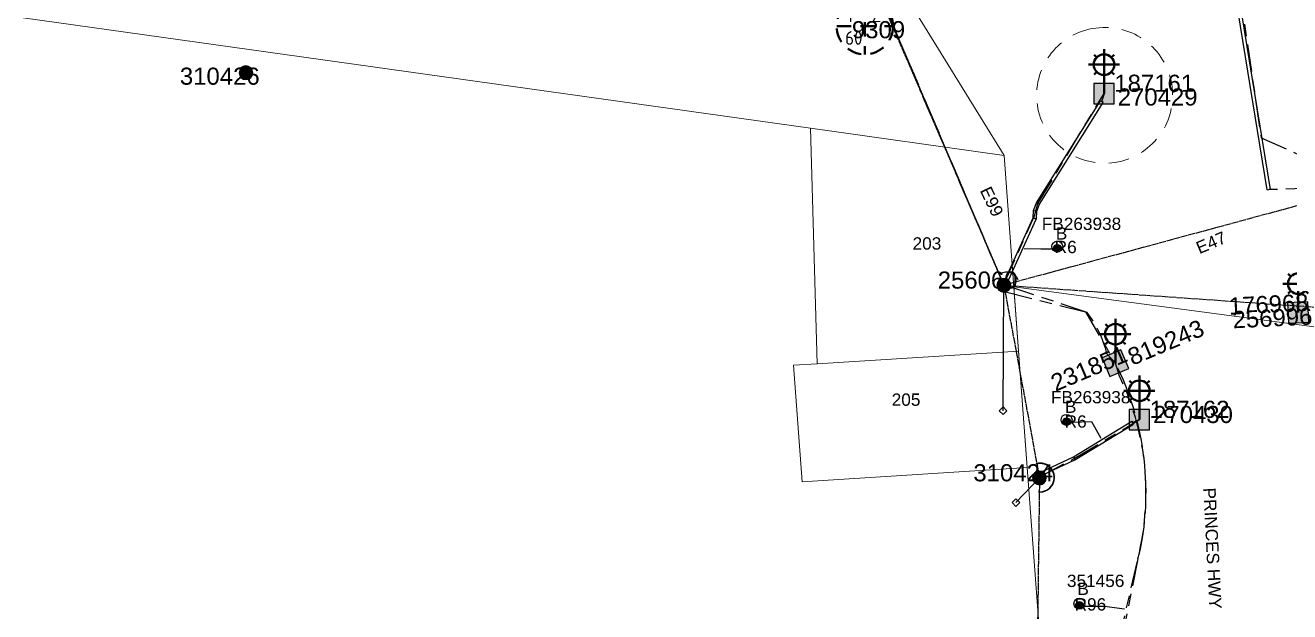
# Model space of a CAD drawing. Header units: metres. Extents: x 277863 to 282129, y 6130772 to 6135401.
# Drawn here: x 280905.7 to 281090.3, y 6133745 to 6133830.7 of the extents above; entities that cross this region are included whole.
import ezdxf
from ezdxf.enums import TextEntityAlignment as Align

# ---------------------------------------------------------------- set-up
doc = ezdxf.new("R2010")
doc.units = ezdxf.units.M
for name, pattern in [('Cable Exist OH', [1, 1, 0]), ('Cable Exist UG', [8.2, 4, -1.2, 1.8, -1.2]), ('Dash', [5, 3, -2])]:
    doc.linetypes.add(name, pattern=pattern)
doc.layers.get('0').update_dxf_attribs({"color": 6})
for name, color, linetype, lineweight in [('Cadastre Buildings_SP_EXT', 9, 'Continuous', 5), ('Cadastre Developer_SP_EXT', 9, 'Continuous', 5), ('Cadastre Land Parcels_SP_EXT', 9, 'Continuous', 5), ('Cadastre Roads_SP_EXT', 9, 'Continuous', 5)]:
    doc.layers.add(name, color=color, linetype=linetype, lineweight=lineweight)
for name, color, linetype in [('Duct_SP_EXT', 7, 'Continuous'), ('Equip_SL_EXT', 7, 'Continuous'), ('Equip_SP_SL_EXT', 7, 'Continuous'), ('Mains_HV_EXT', 7, 'Continuous'), ('Mains_LV_EXT', 7, 'Continuous'), ('Mains_SL_EXT', 7, 'Continuous'), ('Services_SP_EXT', 7, 'Continuous'), ('SupportsOH_SP_TR_HV_LV_SL_EXT', 7, 'Continuous'), ('SupportsUG_SP_LV_SL_EXT', 7, 'Continuous'), ('Trench_SP_EXT', 7, 'Continuous')]:
    doc.layers.add(name, color=color, linetype=linetype)
doc.styles.add('COLUMN_LABEL', font='arial.ttf')
doc.styles.add('iecARIAL', font='arial.ttf', dxfattribs={"height": 2})
doc.styles.add('IESYMBOL1', font='isocp.shx')
doc.styles.add('POLE_LABEL', font='arial.ttf')
doc.styles.add('SLCP_LABEL', font='arial.ttf', dxfattribs={"height": 3.5})
doc.styles.get("Standard").update_dxf_attribs({"font": 'arial.ttf'})

# ---------------------------------------------------------------- blocks, each defined once
blk = doc.blocks.new('COLUMN_EXT')
blk.add_hatch(color=256).paths.add_polyline_path([(-1.48500000000015, 1.484999999999891), (-1.48500000000015, -1.485000000000079), (1.484999999999962, -1.485000000000079), (1.484999999999962, 1.484999999999891)])
blk.add_lwpolyline([(-1.485000000000149, -1.485000000000079), (1.484999999999962, -1.485000000000079), (1.484999999999962, 1.484999999999891), (-1.485000000000149, 1.484999999999891)], close=True)
for tag, height, style, flags, p in [('ASSET_NUM', 2.5, 'COLUMN_LABEL', 8, (2, 2)), ('STRUCTURE_PLANT_NUMBER', 0.2, 'POLE_LABEL', 9, (1.813241310185049, 0.03081449384793444)), ('STREET_CODE', 0.2, 'COLUMN_LABEL', 9, (1.813241310185049, -0.2))]:
    blk.add_attdef(tag, text='', height=height, dxfattribs=dict(style=style, flags=flags)).set_placement(p, align=Align.MIDDLE_LEFT)
at = {"flags": 9}
for tag, p in [('STATE', (1.813241310185049, -0.8)), ('STREETNAME', (1.813241310185049, -1.6)), ('SUBURB', (1.813241310185049, -1.8)), ('OWNED_BY', (1.813241310185049, -0.6000000000000001)), ('COLUMN_TYPE', (1.813241310185049, -0.4)), ('USAGE', (1.813241310185049, -1)), ('LEGEND', (1.813241310185049, -1.2)), ('LOCATION', (1.813241310185049, -1.4)), ('NOTES', (1.813241310185049, -2))]:
    blk.add_attdef(tag, text='', height=0.2, dxfattribs=at).set_placement(p, align=Align.MIDDLE_LEFT)
at = {"flags": 1}
blk.add_attdef('Z', (1.813241310185049, -2.350910900690394), '', height=0.2, dxfattribs=at)
blk = doc.blocks.new('DUCT_EXT')
blk.add_circle((1.4953029113e-06, 0.7999991555654689), 0.8)
at = {"flags": 1}
blk.add_attdef('Z', (0, 0), '', height=0.2, dxfattribs=at)
at = {"flags": 9}
for tag, p in [('DUCT_CODE', (0, 0)), ('XSECT_TYPE', (0, -0.2)), ('STATE', (0, -0.6000000000000001)), ('FB_REFERENCE', (0, -0.4)), ('NOTES', (0, -0.8))]:
    blk.add_attdef(tag, text='', height=0.2, dxfattribs=at).set_placement(p, align=Align.MIDDLE_LEFT)
blk = doc.blocks.new('SL_LANTERN_EXT')
at = {"lineweight": 40}
for p, q in [((-1.458713765147479, 5.676239443807788), (-1.060966200730022, 5.27849187939033)), ((-0.0003060289502343494, 1.9678317076105), (-0.0003060289502343494, 6.4678317076105)), ((1.458101707247053, 5.676239443807788), (1.060354142829596, 5.27849187939033)), ((-2.250306028950234, 4.2178317076105), (2.249693971049766, 4.2178317076105)), ((-1.458713765147479, 2.759423971413256), (-1.060966200730022, 3.157171535830713)), ((0, 0), (4.136637699048151e-10, 2.721158353900137)), ((1.458101707247053, 2.759423971413256), (1.060354142829596, 3.157171535830713))]:
    blk.add_line(p, q, dxfattribs=at)
blk.add_circle((-0.0003060289502343494, 4.2178317076105), 1.5, dxfattribs=at)
at = {"style": 'iecARIAL', "flags": 8}
blk.add_attdef('ASSET_NUM', (1.5, 1.5), '', height=2.5, dxfattribs=at)
for tag, p, height, flags in [('OPERATING_VOLTAGE', (0.9812559736337789, -1.652742460808054), 0.2, 9), ('ORIENTATION', (0.9812559736337789, -1.852742460808054), 0.2, 9), ('CONSTRUCTED_VOLTAGE', (0.9812559736337789, -0.6527424608080536), 0.2, 9), ('CONTROL_TYPE', (0.9812559736337789, -0.8527424608080537), 0.2, 9), ('LANTERN_PURPOSE', (0.9812559736337789, -1.052742460808054), 0.2, 9), ('LANTERN_TYPE', (0.9812559736337789, -1.252742460808054), 0.2, 9), ('NO_PHASES', (0.9812559736337789, -1.452742460808054), 0.2, 9), ('LNUMBER', (2.181255973633779, -3.252742460808054), 2.5, 8), ('STATE', (0.9812559736337789, -2.252742460808054), 0.2, 9), ('OWNED_BY', (0.9812559736337789, -2.052742460808053), 0.2, 9), ('CEXIST', (0.9812559736337789, -2.652742460808053), 0.2, 9), ('CNEW', (0.9812559736337789, -2.852742460808054), 0.2, 9), ('CNUMBER', (0.9812559736337789, -3.052742460808054), 0.2, 9), ('CREMOVE', (0.9812559736337789, -3.252742460808054), 0.2, 9), ('CREPLACE', (0.9812559736337789, -3.452742460808054), 0.2, 9), ('USAGE', (0.9812559736337789, -2.452742460808054), 0.2, 9), ('LKINGHEIGHT', (0.9812559736337789, -3.652742460808054), 0.2, 9), ('LBRACKET', (0.9812559736337789, -3.852742460808054), 0.2, 9), ('LBRACKETVOCAB', (0.9812559736337789, -4.052742460808055), 0.2, 9), ('LCATEGORY', (0.9812559736337789, -4.252742460808054), 0.2, 9), ('LCHARGE1', (0.9812559736337789, -4.452742460808055), 0.2, 9), ('LCHARGE1PERCENT', (0.9812559736337789, -4.652742460808055), 0.2, 9), ('LCHARGE2', (0.9812559736337789, -4.852742460808055), 0.2, 9), ('LCHARGE2PERCENT', (0.9812559736337789, -5.052742460808055), 0.2, 9), ('LCHARGE3', (0.9812559736337789, -5.252742460808055), 0.2, 9), ('LCHARGE3PERCENT', (0.9812559736337789, -5.452742460808055), 0.2, 9), ('LEXIST', (0.9812559736337789, -5.652742460808056), 0.2, 9), ('LLAMP', (0.9812559736337789, -5.852742460808056), 0.2, 9), ('LLAMPVOCAB', (0.9812559736337789, -6.052742460808056), 0.2, 9), ('LMAST', (0.9812559736337789, -6.252742460808056), 0.2, 9), ('LMASTVOCAB', (0.9812559736337789, -6.452742460808056), 0.2, 9), ('LNEW', (0.9812559736337789, -6.652742460808057), 0.2, 9), ('LANTNUMBER', (0.9812559736337789, -6.852742460808057), 0.2, 9), ('LOUTREACH', (0.9812559736337789, -7.252742460808057), 0.2, 9), ('LOUTREACHVOCAB', (0.9812559736337789, -7.452742460808057), 0.2, 9), ('STREETNAME', (0.9812559736337789, -9.252742460808054), 0.2, 9), ('LRATECODE', (0.9812559736337789, -7.652742460808057), 0.2, 9), ('LREMOVE', (0.9812559736337789, -7.852742460808058), 0.2, 9), ('LREPLACE', (0.9812559736337789, -8.052742460808059), 0.2, 9), ('LTYPE', (0.9812559736337789, -8.252742460808058), 0.2, 9), ('LTYPEVOCAB', (0.9812559736337789, -8.452742460808057), 0.2, 9), ('LEGEND', (0.9812559736337789, -8.652742460808057), 0.2, 9), ('LOCATION', (0.9812559736337789, -8.852742460808056), 0.2, 9), ('NOTES', (0.9812559736337789, -9.052742460808055), 0.2, 9), ('SUBURB', (0.9812559736337789, -9.452742460808054), 0.2, 1)]:
    blk.add_attdef(tag, p, '', height=height, dxfattribs=dict(flags=flags))
blk = doc.blocks.new('CCP_EXT')
at = {"flags": 9}
for tag, p in [('STATE', (0, -1.8)), ('LIFE_SUPPORT', (0, -1.6)), ('NOTES', (0, -2))]:
    blk.add_attdef(tag, text='', height=0.2, dxfattribs=at).set_placement(p, align=Align.MIDDLE_LEFT)
blk.add_wipeout([(1.0546347836913324e-13, 0.565685424949226), (0.5656854249493113, 2.020605904817785e-14), (6.509105711582728e-14, -0.565685424949226), (-0.5656854249491408, -1.9984014443252818e-14)])
blk.add_lwpolyline([(-0.5656854249491408, -2.00958019994648e-14), (1.053379049668485e-13, 0.5656854249492258), (0.5656854249493111, 1.998324918950336e-14), (6.503680917295529e-14, -0.565685424949226), (-0.5656854249491408, -2.00958019994648e-14)])
at = {"flags": 1}
blk.add_attdef('Z', (0, 0), '', height=0.2, dxfattribs=at)
at = {"flags": 9}
for tag, p in [('CCP_TYPE', (0, 0)), ('OPERATING_VOLTAGE', (0, -0.6000000000000001)), ('ORIENTATION', (0, -0.8)), ('OWNED_BY', (0, -1)), ('CONSTRUCTED_VOLTAGE', (0, -0.2)), ('USAGE', (0, -1.2)), ('NO_PHASES', (0, -0.4)), ('LEGEND', (0, -1.4))]:
    blk.add_attdef(tag, text='', height=0.2, dxfattribs=at).set_placement(p, align=Align.MIDDLE_LEFT)
blk = doc.blocks.new('POLE_EXT')
blk.add_hatch(color=256).paths.add_polyline_path([(-1, 0, 1), (1, 0, 1)])
blk.add_lwpolyline([(-1, 0, 1), (1, 0, 1)], format="xyb", close=True)
for tag, height, flags, p in [('pNumber', 2.5, 8, (-17.84, 2.0671)), ('cLV', 0.2, 9, (1.35493599185358, -1.4)), ('SPECIAL_USE', 0.2, 9, (1.35493599185358, -0.8)), ('STATE', 0.2, 9, (1.35493599185358, -1)), ('OWNED_BY', 0.2, 9, (1.35493599185358, -0.4)), ('hDepth', 0.2, 9, (1.35493599185358, -1.6)), ('hDia', 0.2, 9, (1.35493599185358, -1.8)), ('USAGE', 0.2, 9, (1.35493599185358, -1.2)), ('PARENT', 0.2, 9, (1.35493599185358, -0.6000000000000001)), ('cHV', 0.2, 9, (1.35493599185358, -2)), ('cLinedev', 0.2, 9, (1.35493599185358, -3.400000000000001)), ('pExisting', 0.2, 9, (1.35493599185358, -3.800000000000001)), ('LBRACKET', 0.2, 9, (1.35493599185358, -2.2)), ('LExisting', 0.2, 9, (1.35493599185358, -2.4)), ('LANTNUMBER', 0.2, 9, (1.35493599185358, -2.6)), ('LOther', 0.2, 9, (1.35493599185358, -2.8)), ('LRemove', 0.2, 9, (1.35493599185358, -3)), ('LEGEND', 0.2, 9, (1.35493599185358, -3.200000000000001)), ('LOCATION', 0.2, 9, (1.35493599185358, -3.600000000000001)), ('pFooting', 0.2, 9, (1.35493599185358, -4.400000000000001)), ('pNew', 0.2, 9, (1.35493599185358, -4.600000000000001)), ('pRelocate', 0.2, 9, (1.35493599185358, -5.000000000000002)), ('pRemove', 0.2, 9, (1.35493599185358, -5.200000000000002)), ('pReplace', 0.2, 9, (1.35493599185358, -5.400000000000002)), ('pStay', 0.2, 9, (1.35493599185358, -5.600000000000002)), ('PFNUMBER', 0.2, 9, (1.35493599185358, -4.000000000000001)), ('NEWPFNUMBER', 0.2, 9, (1.35493599185358, -4.200000000000001)), ('cspan', 0.2, 9, (1.35493599185358, -6.000000000000003)), ('STREETNAME', 0.2, 9, (1.35493599185358, -6.200000000000003)), ('SUBURB', 0.2, 9, (1.35493599185358, -6.400000000000003)), ('OPERATED_BY', 0.2, 9, (1.355339668812803, -7.013893489363087)), ('pType', 0.2, 9, (1.35493599185358, -5.800000000000002)), ('NOTES', 0.2, 9, (1.35493599185358, -6.600000000000003)), ('MAINTAINED_BY', 0.2, 9, (1.355339668812803, -6.814376177081737))]:
    blk.add_attdef(tag, text='', height=height, dxfattribs=dict(flags=flags)).set_placement(p, align=Align.MIDDLE_LEFT)
at = {"style": 'POLE_LABEL'}
for tag, height, flags, p in [('ASSET_NUM', 2.5, 8, (2, 2)), ('STRUCTURE_PLANT_NUMBER', 0.2, 9, (1.35493599185358, 0.02791782849911328)), ('STREET_CODE', 0.2, 9, (1.35493599185358, -0.2))]:
    blk.add_attdef(tag, text='', height=height, dxfattribs=dict(at, flags=flags)).set_placement(p, align=Align.MIDDLE_LEFT)
at = {"flags": 1}
blk.add_attdef('Z', (1.35493599185358, -7.32844111475903), '', height=0.2, dxfattribs=at)
blk = doc.blocks.new('SL_STJ_EXT')
h = blk.add_hatch(color=256)
edge = h.paths.add_edge_path()
edge.add_ellipse((-0.5855886870553735, 0.1305417550335972), major_axis=(0.2262740009079529, 0.2262740009079529), ratio=0.9999999999999998, start_angle=44.99995719572892, end_angle=135)
edge.add_line((-0.905588447986747, 0.1305417550335972), (-0.905588447986747, -0.1305415159696746))
edge.add_ellipse((-0.5855886870554629, -0.1305417550336432), major_axis=(0.2262740009079529, 0.2262740009079529), ratio=1, start_angle=134.9999571957291, end_angle=225)
edge.add_line((-0.5855886870554629, -0.4505415158951676), (0.5855884479915535, -0.4505415158951676))
edge.add_ellipse((0.5855886870555234, -0.1305417550337325), major_axis=(-0.2262740009079529, 0.2262740009079529), ratio=0.9999999999999994, start_angle=134.9999571957289, end_angle=225)
edge.add_line((0.905588447986897, -0.1305417550337325), (0.905588447986897, 0.1305415159695393))
edge.add_ellipse((0.585588687055613, 0.130541755033508), major_axis=(-0.2262740009079529, 0.2262740009079529), ratio=0.9999999999999993, start_angle=224.9999571957291, end_angle=314.9999999999999)
edge.add_line((0.5855886870556127, 0.4505415158950324), (-0.5855884479914034, 0.4505415158950324))
blk.add_lwpolyline([(-0.905588447986747, 0.1305415159695393), (-0.905588447986747, -0.1305415159696745, 0.4142140000000001), (-0.5855884479914035, -0.4505415158951676), (0.5855884479915535, -0.4505415158951676, 0.4142140000000001), (0.905588447986897, -0.1305415159696745), (0.905588447986897, 0.1305415159695393, 0.4142140000000001), (0.5855884479915535, 0.4505415158950324), (-0.5855884479914035, 0.4505415158950324, 0.4142140000000001)], format="xyb", close=True)
at = {"flags": 1}
blk.add_attdef('Z', (0, 0), '', height=0.2, dxfattribs=at)
at = {"flags": 9}
for tag, p in [('ORIENTATION', (0, 0)), ('USAGE', (0, -0.2)), ('LEGEND', (0, -0.4)), ('NOTES', (0, -0.6000000000000001))]:
    blk.add_attdef(tag, text='', height=0.2, dxfattribs=at).set_placement(p, align=Align.MIDDLE_LEFT)
blk = doc.blocks.new('CABLE_LARGE_EXT')
h = blk.add_hatch(color=256)
edge = h.paths.add_edge_path()
edge.add_arc((-6.906983918e-07, 0.5499975299403488), 0.55, 0, 360)
blk.add_circle((-6.906983918e-07, 0.5499975299403488), 0.55)
at = {"flags": 1}
blk.add_attdef('Z', (0, 0), '', height=0.2, dxfattribs=at)
at = {"flags": 9}
for tag, p in [('COND_CODE', (0, 0)), ('XSECT_SIZE', (0, -0.6000000000000001)), ('STATE', (0, -0.4)), ('FB_REFERENCE', (0, -0.2)), ('NOTES', (0, -0.8))]:
    blk.add_attdef(tag, text='', height=0.2, dxfattribs=at).set_placement(p, align=Align.MIDDLE_LEFT)
blk = doc.blocks.new('SLCP_ZELL_EXT')
blk.add_wipeout([(-0.2356969953251352, 7.5), (-0.7061607976145692, 7.47040092642407), (-1.1738377058499996, 7.4113195932930935), (-1.6368820129358754, 7.322989167637232), (-2.093466294536953, 7.205758249292231), (-2.5417886210872673, 7.06008949513507), (-2.980079669182912, 6.886557793188697), (-3.4066097042931864, 6.685847993801591), (-3.8196954072325506, 6.4587522068563565), (-4.217706517452408, 6.206166675673863), (-4.599072266934699, 5.929088239950339), (-4.962287579295657, 5.62861040168649), (-5.305919009634685, 5.305919009634671), (-5.6286104016865, 4.962287579295644), (-5.92908823995035, 4.599072266934687), (-6.206166675673871, 4.217706517452395), (-6.4587522068563645, 3.819695407232537), (-6.685847993801601, 3.4066097042931744), (-6.886557793188703, 2.9800796691828957), (-7.060089495135077, 2.541788621087253), (-7.205758249292234, 2.093466294536938), (-7.32298916763724, 1.6368820129358603), (-7.411319593293096, 1.1738377058499836), (-7.470400926424077, 0.7061607976145527), (-7.500000000000001, 0.23569699532511912), (-7.499999999999999, -0.23569699532514754), (-7.470400926424073, -0.706160797614583), (-7.411319593293093, -1.1738377058500138), (-7.322989167637234, -1.6368820129358888), (-7.205758249292227, -2.093466294536965), (-7.060089495135069, -2.5417886210872798), (-6.8865577931886905, -2.980079669182924), (-6.685847993801588, -3.406609704293201), (-6.458752206856349, -3.8196954072325635), (-6.206166675673856, -4.21770651745242), (-5.929088239950333, -4.59907226693471), (-5.628610401686481, -4.962287579295669), (-5.305919009634664, -5.305919009634694), (-4.962287579295635, -5.628610401686508), (-4.599072266934678, -5.929088239950357), (-4.217706517452389, -6.206166675673876), (-3.819695407232534, -6.458752206856367), (-3.406609704293173, -6.685847993801602), (-2.9800796691829, -6.886557793188702), (-2.541788621087257, -7.060089495135075), (-2.093466294536947, -7.205758249292232), (-1.6368820129358725, -7.322989167637236), (-1.1738377058499996, -7.411319593293094), (-0.7061607976145726, -7.470400926424073), (-0.23569699532514196, -7.5), (0.23569699532512248, -7.5), (0.7061607976145532, -7.470400926424077), (1.1738377058499803, -7.411319593293096), (1.6368820129358541, -7.322989167637239), (2.093466294536927, -7.205758249292237), (2.5417886210872385, -7.060089495135081), (2.9800796691828815, -6.886557793188709), (3.4066097042931562, -6.685847993801609), (3.8196954072325173, -6.458752206856376), (4.217706517452372, -6.2061666756738845), (4.599072266934663, -5.929088239950367), (4.96228757929562, -5.628610401686519), (5.305919009634647, -5.305919009634707), (5.628610401686462, -4.962287579295687), (5.929088239950312, -4.59907226693473), (6.206166675673837, -4.217706517452445), (6.45875220685633, -3.819695407232592), (6.685847993801567, -3.406609704293233), (6.886557793188672, -2.9800796691829614), (7.06008949513505, -2.5417886210873206), (7.205758249292212, -2.093466294537011), (7.3229891676372185, -1.6368820129359367), (7.411319593293079, -1.1738377058500653), (7.470400926424064, -0.7061607976146398), (7.499999999999995, -0.23569699532520794), (7.499999999999999, 0.23569699532505695), (7.470400926424078, 0.7061607976144852), (7.411319593293104, 1.173837705849916), (7.322989167637253, 1.6368820129357857), (7.205758249292253, 2.0934662945368636), (7.060089495135101, 2.541788621087175), (6.886557793188732, 2.980079669182821), (6.685847993801636, 3.4066097042930963), (6.458752206856406, 3.8196954072324623), (6.20616667567392, 4.217706517452317), (5.9290882399504055, 4.599072266934609), (5.628610401686562, 4.96228757929557), (5.305919009634754, 5.3059190096346), (4.962287579295732, 5.628610401686419), (4.599072266934782, 5.929088239950275), (4.2177065174524975, 6.206166675673799), (3.819695407232646, 6.458752206856296), (3.4066097042932895, 6.685847993801538), (2.9800796691830196, 6.886557793188651), (2.5417886210873815, 7.060089495135028), (2.093466294537071, 7.205758249292195), (1.636882012936001, 7.322989167637207), (1.1738377058501286, 7.411319593293072), (0.706160797614703, 7.470400926424059), (0.23569699532527263, 7.499999999999993)])
at = {"linetype": 'Dash', "lineweight": 40, "ltscale": 0.7}
for p, q in [((-6e-16, 4.109041263637748), (-1.7e-15, -4.109041263637748)), ((-4.10904126363775, 0), (4.109041263637748, 0))]:
    blk.add_line(p, q, dxfattribs=at)
blk.add_circle((-9e-16, 0), 4.109041263637748, dxfattribs=at)
at = {"lineweight": 40, "style": 'IESYMBOL1'}
for s, p in [('P', (-1.604333864184297, 0)), ('Z', (1.702256494727336, 0)), ('60', (-1.611914974626699, -3.312394132162282))]:
    blk.add_text(s, height=2, dxfattribs=at).set_placement(p, align=Align.BOTTOM_CENTER)
at = {"style": 'SLCP_LABEL'}
for tag, height, flags, p in [('ASSET_NUM', 2.5, 8, (2, 2)), ('STREET_CODE', 0.2, 9, (0, -0.2))]:
    blk.add_attdef(tag, text='', height=height, dxfattribs=dict(at, flags=flags)).set_placement(p, align=Align.MIDDLE_LEFT)
at = {"flags": 1}
blk.add_attdef('Z', (0, 0), '', height=0.2, dxfattribs=at)
at = {"flags": 9}
for tag, p in [('OPERATING_VOLTAGE', (0, -1)), ('ORIENTATION', (0, -1.2)), ('OWNED_BY', (0, -1.4)), ('CONSTRUCTED_VOLTAGE', (0, -0.4)), ('CONTROL_TYPE', (0, -0.6000000000000001)), ('USAGE', (0, -1.6)), ('NO_PHASES', (0, -0.8)), ('LOCATION', (0, -1.8)), ('STATE', (0, -2)), ('NOTES', (0, -2.2))]:
    blk.add_attdef(tag, text='', height=0.2, dxfattribs=at).set_placement(p, align=Align.MIDDLE_LEFT)

msp = doc.modelspace()

# ---------------------------------------------------------------- linework, layer by layer
at = {"layer": 'Cadastre Developer_SP_EXT', "linetype": 'Dash'}
msp.add_lwpolyline([(281062.985110162, 6133830.38930456), (281061.432686901, 6133830.2265147), (281061.432686901, 6133830.2265147, 25.39734432999695), (281062.985110162, 6133830.38930456)], format="xyb", close=True, dxfattribs=at)
at = {"layer": 'Cadastre Land Parcels_SP_EXT', "linetype": 'Continuous'}
for points in [[(281048.560023873, 6133811.68098729), (281020.307012477, 6133815.64199857), (281021.261976417, 6133781.23697362), (281050.674000102, 6133783.09999688), (281048.560023873, 6133811.68098729)], [(281050.674000102, 6133783.09999688), (281021.261976417, 6133781.23697362), (281017.813029323, 6133781.03601691), (281019.073005795, 6133764.00902135), (281051.933976574, 6133766.07503296), (281050.674000102, 6133783.09999688)]]:
    msp.add_lwpolyline(points, close=True, dxfattribs=at)
at = {"layer": 'Cadastre Roads_SP_EXT', "linetype": 'Continuous'}
msp.add_lwpolyline([(281034.896346448, 6133833.80123523), (281031.908874752, 6133834.22112905), (280755.398328263, 6133873.03697942), (280617.790336138, 6133892.35394968), (280616.405525428, 6133882.47677537), (280615.00323018, 6133872.47297062), (280666.342513154, 6133865.27402128), (280894.893414183, 6133833.22689466), (281020.306647689, 6133815.64239482), (281048.560336071, 6133811.68091075), (281034.896346448, 6133833.80123523)], close=True, dxfattribs=at)
at = {"layer": 'Duct_SP_EXT'}
for p, q in [((281087.44917067233, 6133806.715461388), (281079.0358675193, 6133858.538268918)), ((281086.97537392564, 6133806.638541672), (281078.56207077263, 6133858.461349202)), ((281053.28921913233, 6133804.751838226), (281062.61262915615, 6133819.6667740205)), ((281053.71997083764, 6133804.535372354), (281063.01964902185, 6133819.41234362)), ((281062.61262915615, 6133819.6667740205), (281062.816139089, 6133819.53955882)), ((281063.01964902185, 6133819.41234362), (281062.816139089, 6133819.53955882)), ((281086.97537392564, 6133806.638541672), (281087.212272299, 6133806.67700153)), ((281087.44917067233, 6133806.715461388), (281087.212272299, 6133806.67700153)), ((281052.80262132245, 6133802.524027721), (281052.8560916751, 6133803.643902348)), ((281052.8560916751, 6133803.643902348), (281053.281068477, 6133804.730988928)), ((281052.8560916751, 6133803.643902348), (281053.093942291, 6133803.59315964)), ((281053.33179290686, 6133803.542416932), (281053.093942291, 6133803.59315964)), ((281053.2776824136, 6133802.4091353), (281053.33179290686, 6133803.542416932)), ((281053.281068477, 6133804.730988928), (281053.28921913233, 6133804.751838226)), ((281053.281068477, 6133804.730988928), (281053.504594985, 6133804.64360529)), ((281053.28921913233, 6133804.751838226), (281053.504594985, 6133804.64360529)), ((281053.33179290686, 6133803.542416932), (281053.72812149295, 6133804.556221652)), ((281053.72812149295, 6133804.556221652), (281053.504594985, 6133804.64360529)), ((281053.71997083764, 6133804.535372354), (281053.504594985, 6133804.64360529)), ((281053.72812149295, 6133804.556221652), (281053.71997083764, 6133804.535372354)), ((281048.5585099543, 6133793.193041884), (281052.82168821135, 6133802.565947655)), ((281048.99543726764, 6133792.994309596), (281053.2586155247, 6133802.367215366)), ((281052.82168821135, 6133802.565947655), (281052.80262132245, 6133802.524027721)), ((281052.80262132245, 6133802.524027721), (281053.040151868, 6133802.46658151)), ((281052.82168821135, 6133802.565947655), (281053.040151868, 6133802.46658151)), ((281053.2586155247, 6133802.367215366), (281053.040151868, 6133802.46658151)), ((281053.2776824136, 6133802.4091353), (281053.040151868, 6133802.46658151)), ((281053.2586155247, 6133802.367215366), (281053.2776824136, 6133802.4091353)), ((281048.5585099543, 6133793.193041884), (281048.776973611, 6133793.09367574)), ((281048.99543726764, 6133792.994309596), (281048.776973611, 6133793.09367574)), ((281058.6805029238, 6133767.621491879), (281067.2145884604, 6133772.84256891)), ((281058.9070687182, 6133767.197398601), (281067.4650871316, 6133772.43311755)), ((281067.2145884604, 6133772.84256891), (281067.339837796, 6133772.63784323)), ((281067.4650871316, 6133772.43311755), (281067.339837796, 6133772.63784323)), ((281054.00707232126, 6133765.465276636), (281058.6805029238, 6133767.621491879)), ((281054.2081623727, 6133765.029429425), (281058.9070687182, 6133767.197398601)), ((281058.6805029238, 6133767.621491879), (281058.793785821, 6133767.40944524)), ((281058.9070687182, 6133767.197398601), (281058.793785821, 6133767.40944524)), ((281054.00707232126, 6133765.465276636), (281054.107617347, 6133765.24735303)), ((281054.2081623727, 6133765.029429425), (281054.107617347, 6133765.24735303))]:
    msp.add_line(p, q, dxfattribs=at)
for points in [[(281055.72408634, 6133797.98463858), (281053.947036554, 6133797.98463858), (281051.467430425, 6133798.01602793)], [(281058.381672938, 6133772.70141737), (281061.297520898, 6133772.78217297), (281062.671100146, 6133770.3877288)], [(281060.225429203, 6133745.80947813), (281063.198948077, 6133745.80947813), (281066.124584594, 6133745.4257667)]]:
    msp.add_lwpolyline(points, dxfattribs=at)
at = {"layer": 'Mains_HV_EXT', "linetype": 'Cable Exist OH'}
for points in [[(281048.523756629, 6133792.71571185), (281106.933115031, 6133788.60264345)], [(281053.726819857, 6133764.55802661), (281053.150750042, 6133720.17721108), (281056.404551843, 6133686.74314008)]]:
    msp.add_lwpolyline(points, dxfattribs=at)
at = {"layer": 'Mains_HV_EXT', "linetype": 'Continuous'}
msp.add_lwpolyline([(281053.571111876, 6133762.5544075, 1.227572872469529), (281053.216935672, 6133766.56337543)], format="xyb", dxfattribs=at)
at = {"layer": 'Mains_LV_EXT', "linetype": 'Cable Exist OH'}
for points in [[(281101.883954034, 6133807.16075003), (281048.523756629, 6133792.71571185)], [(281053.726736441, 6133764.55794319), (281053.150750042, 6133720.17721108), (281056.350081298, 6133686.72078463)]]:
    msp.add_lwpolyline(points, dxfattribs=at)
at = {"layer": 'Mains_LV_EXT', "linetype": 'Continuous'}
for points in [[(281048.019300949, 6133794.43117272, -0.4564706178607683), (281050.56077903, 6133793.53006799)], [(281053.598977695, 6133762.51335076, 1.200068039019714), (281053.256590876, 6133766.65472256)]]:
    msp.add_lwpolyline(points, format="xyb", dxfattribs=at)
at = {"layer": 'Mains_SL_EXT', "linetype": 'Cable Exist UG'}
for points in [[(281078.15306418, 6133868.46388745), (281086.072063851, 6133814.26878087), (281101.774345616, 6133807.19411637)], [(281048.469452915, 6133792.77518735), (281053.017201277, 6133802.87092345), (281053.50460005, 6133804.64359354), (281063.151392084, 6133820.71941145)], [(281053.762021342, 6133764.72010359), (281058.793831844, 6133767.40943038), (281068.310495162, 6133773.07603545)]]:
    msp.add_lwpolyline(points, dxfattribs=at)
for points in [[(281064.807530237, 6133781.33804107), (281063.57631239, 6133782.69696857), (281063.57631239, 6133782.69696857, 0.1049608657235444), (281060.692209606, 6133788.73519123), (281060.692209606, 6133788.73519123), (281048.582397966, 6133792.75374948)], [(281065.242794108, 6133738.39055997), (281065.265066138, 6133740.51174145), (281068.456723136, 6133754.19043827), (281068.456723136, 6133754.19043827, 0.1648835455873864), (281065.417049805, 6133779.420144), (281065.417049805, 6133779.420144), (281064.807530237, 6133781.33812449)]]:
    msp.add_lwpolyline(points, format="xyb", dxfattribs=at)
at = {"layer": 'Trench_SP_EXT', "linetype": 'Cable Exist UG'}
for points in [[(281062.816143772, 6133819.53956647), (281063.241842964, 6133820.7247202)], [(281094.760062889, 6133789.45647006), (281094.059919066, 6133798.83482395), (281099.149300569, 6133799.66762145), (281099.003919972, 6133804.78678068), (281101.880448872, 6133807.16793866), (281087.212264474, 6133806.6769732)], [(281048.750530134, 6133791.74535786), (281048.77696297, 6133793.09359566)], [(281068.310502429, 6133773.07602528), (281067.224635, 6133772.54687907)], [(281053.723900857, 6133764.3332832), (281054.107666476, 6133765.2473372)]]:
    msp.add_lwpolyline(points, dxfattribs=at)

# ---------------------------------------------------------------- block references
at = {"layer": 'Duct_SP_EXT'}
for name, p in [('DUCT_EXT', (281056.315087, 6133797.559578)), ('CABLE_LARGE_EXT', (281056.315041, 6133797.559502)), ('DUCT_EXT', (281057.675102, 6133772.240024)), ('CABLE_LARGE_EXT', (281057.675173, 6133772.239979)), ('DUCT_EXT', (281059.553903, 6133745.37782)), ('CABLE_LARGE_EXT', (281059.553971, 6133745.377836))]:
    msp.add_blockref(name, p, dxfattribs=at)
at = {"layer": 'Equip_SL_EXT', "rotation": 28.12244847344716}
msp.add_blockref('SL_STJ_EXT', (281053.761962, 6133764.720117), dxfattribs=at)
at = {"layer": 'Equip_SP_SL_EXT'}
ref = msp.add_blockref('SL_LANTERN_EXT', (281063.151403, 6133820.719331), dxfattribs=at)
ref.add_attrib('ASSET_NUM', '187161', dxfattribs={"layer": '0', "height": 2.5, "style": 'iecARIAL'}).set_placement((281064.651403, 6133822.219331), align=Align.MIDDLE_LEFT)
ref = msp.add_blockref('SL_LANTERN_EXT', (281091.499364, 6133788.718234), dxfattribs=at)
ref.add_attrib('ASSET_NUM', '176968', dxfattribs={"layer": '0', "height": 2.5, "rotation": 2.779106295706782, "style": 'iecARIAL'}).set_placement((281092.999364, 6133790.218234), align=Align.MIDDLE_RIGHT)
ref = msp.add_blockref('SL_LANTERN_EXT', (281064.807529, 6133781.338104), dxfattribs=at)
ref.add_attrib('ASSET_NUM', '231851', dxfattribs={"layer": '0', "height": 2.5, "rotation": 22.98871709793526, "style": 'iecARIAL'}).set_placement((281066.307529, 6133782.838104), align=Align.MIDDLE_RIGHT)
ref = msp.add_blockref('SL_LANTERN_EXT', (281068.310514, 6133773.075978), dxfattribs=at)
ref.add_attrib('ASSET_NUM', '187162', dxfattribs={"layer": '0', "height": 2.5, "style": 'iecARIAL'}).set_placement((281069.810514, 6133774.575978), align=Align.MIDDLE_LEFT)
at = {"layer": 'Services_SP_EXT'}
msp.add_blockref('CCP_EXT', (281050.297716, 6133760.958275), dxfattribs=at)
at = {"layer": 'SupportsOH_SP_TR_HV_LV_SL_EXT'}
ref = msp.add_blockref('POLE_EXT', (280937.890587, 6133823.753747), dxfattribs=at)
ref.add_attrib('ASSET_NUM', '310426', dxfattribs={"layer": '0', "height": 2.5, "style": 'POLE_LABEL'}).set_placement((280939.890587, 6133824.503747), align=Align.TOP_RIGHT)
ref = msp.add_blockref('POLE_EXT', (281048.523797, 6133792.71572), dxfattribs=at)
ref.add_attrib('ASSET_NUM', '256060', dxfattribs={"layer": '0', "height": 2.5, "style": 'POLE_LABEL'}).set_placement((281050.523797, 6133793.46572), align=Align.MIDDLE_RIGHT)
ref = msp.add_blockref('POLE_EXT', (281053.726764, 6133764.557973), dxfattribs=at)
ref.add_attrib('ASSET_NUM', '310424', dxfattribs={"layer": '0', "height": 2.5, "style": 'POLE_LABEL'}).set_placement((281055.726764, 6133765.307973), align=Align.MIDDLE_RIGHT)
at = {"layer": 'SupportsUG_SP_LV_SL_EXT'}
ref = msp.add_blockref('COLUMN_EXT', (281063.151404, 6133820.719441), dxfattribs=at)
ref.add_attrib('ASSET_NUM', '270429', dxfattribs={"layer": '0', "height": 2.5, "style": 'COLUMN_LABEL'}).set_placement((281065.151404, 6133821.469441), align=Align.TOP_LEFT)
ref = msp.add_blockref('COLUMN_EXT', (281091.499345, 6133788.718143), dxfattribs=dict(at, rotation=92.63442881003745))
ref.add_attrib('ASSET_NUM', '256996', dxfattribs={"layer": '0', "height": 2.5, "rotation": 2.742953436435044, "style": 'COLUMN_LABEL'}).set_placement((281093.499345, 6133789.468143), align=Align.TOP_RIGHT)
ref = msp.add_blockref('COLUMN_EXT', (281064.807494, 6133781.338085), dxfattribs=dict(at, rotation=22.98871655460477))
ref.add_attrib('ASSET_NUM', '819243', dxfattribs={"layer": '0', "height": 2.5, "rotation": 22.98871705886011, "style": 'COLUMN_LABEL'}).set_placement((281066.807494, 6133782.088085), align=Align.MIDDLE_LEFT)
ref = msp.add_blockref('COLUMN_EXT', (281068.310524, 6133773.075973), dxfattribs=at)
ref.add_attrib('ASSET_NUM', '270430', dxfattribs={"layer": '0', "height": 2.5, "style": 'COLUMN_LABEL'}).set_placement((281070.310524, 6133773.825973), align=Align.MIDDLE_LEFT)

# ---------------------------------------------------------------- texts
at = {"layer": 'Cadastre Land Parcels_SP_EXT'}
for s, p in [('203', (281035.200765, 6133797.914987)), ('205', (281032.151213, 6133775.091431))]:
    msp.add_text(s, height=1.8, dxfattribs=at).set_placement(p)
at = {"layer": 'Cadastre Roads_SP_EXT'}
msp.add_text('PRINCES HWY', height=1.8, rotation=272.9273479899999, dxfattribs=at).set_placement((281077.630197, 6133763.087488))
at = {"layer": 'Duct_SP_EXT'}
for s, p in [('FB263938', (281054.059121, 6133800.780458)), ('B', (281056.109167, 6133799.380472)), ('R6', (281055.95028, 6133797.401458)), ('FB263938', (281055.401286, 6133775.45512)), ('B', (281057.442251, 6133774.062063)), ('R6', (281057.396311, 6133771.899635)), ('351456', (281057.733584, 6133748.61856)), ('B', (281059.255941, 6133747.458368)), ('R96', (281058.853927, 6133745.17783))]:
    msp.add_text(s, height=1.8, dxfattribs=at).set_placement(p)
at = {"layer": 'Mains_LV_EXT'}
for s, rotation, p in [('E99', 295.6799339618661, (281044.983665, 6133806.561737)), ('E47', 22.9256081548125, (281077.071468, 6133797.240464))]:
    msp.add_text(s, height=1.8, rotation=rotation, dxfattribs=at).set_placement(p)

# ---------------------------------------------------------------- next in the draw order: linework, layer by layer
at = {"layer": 'Cadastre Roads_SP_EXT', "linetype": 'Continuous'}
msp.add_lwpolyline([(281069.934388692, 6133738.55024219), (281085.097986496, 6133740.31132369), (281104.799793203, 6133742.59888404), (281101.513848085, 6133785.5946869), (281049.982058584, 6133792.45913407), (281050.674199022, 6133783.1004911), (281051.933615573, 6133766.07452511), (281054.104788952, 6133736.71145164), (281069.934388692, 6133738.55024219)], close=True, dxfattribs=at)
at = {"layer": 'Services_SP_EXT'}
msp.add_lwpolyline([(281050.297714347, 6133760.95828383), (281053.726695016, 6133764.55805728)], dxfattribs=at)

# ---------------------------------------------------------------- next in the draw order: block references
msp.add_blockref('CCP_EXT', (281048.405505, 6133774.368805), dxfattribs=at)

# ---------------------------------------------------------------- next in the draw order: linework, layer by layer
at = {"layer": 'Cadastre Buildings_SP_EXT', "linetype": 'Continuous'}
msp.add_lwpolyline([(281020.307003436, 6133815.64198182), (280894.893014771, 6133833.22697255), (280882.527023165, 6133744.98699054), (280975.333980389, 6133731.9369877), (281043.280014097, 6133722.38098076), (281054.10499842, 6133736.71102716), (281051.93398948, 6133766.0750063), (281019.072986385, 6133764.00898846), (281017.812983073, 6133781.03599031), (281021.261998518, 6133781.23699844), (281020.307003436, 6133815.64198182)], close=True, dxfattribs=at)
at = {"layer": 'Mains_HV_EXT', "linetype": 'Cable Exist OH'}
msp.add_lwpolyline([(281048.523756629, 6133792.71571185), (281053.726819857, 6133764.55802661)], dxfattribs=at)
at = {"layer": 'Mains_LV_EXT', "linetype": 'Cable Exist OH'}
msp.add_lwpolyline([(281048.523756629, 6133792.71571185), (281053.726736441, 6133764.55802661)], dxfattribs=at)
at = {"layer": 'Services_SP_EXT'}
msp.add_lwpolyline([(281048.405536391, 6133774.36883965), (281048.523745595, 6133792.71568885)], dxfattribs=at)
at = {"layer": 'Trench_SP_EXT', "linetype": 'Cable Exist UG'}
msp.add_lwpolyline([(281048.750530134, 6133791.74535786), (281060.45383143, 6133788.83276935), (281064.807498999, 6133781.33808135), (281064.807498999, 6133781.33808135, -0.1780056433868353), (281068.097081753, 6133752.72013093), (281068.097081753, 6133752.72013093), (281065.242824964, 6133738.39051526), (281065.242824964, 6133738.39051526, -0.1058271514065955), (281044.536206035, 6133714.64403861), (281044.536206035, 6133714.64403861, 0.128738777883793), (281031.130679052, 6133694.72869152)], format="xyb", dxfattribs=at)

# ---------------------------------------------------------------- next in the draw order: block references
at = {"layer": 'Equip_SL_EXT'}
ref = msp.add_blockref('SLCP_ZELL_EXT', (281028.230375, 6133830.547161), dxfattribs=at)
ref.add_attrib('ASSET_NUM', '9309', dxfattribs={"layer": '0', "height": 2.5, "style": 'SLCP_LABEL'}).set_placement((281030.230375, 6133831.297161), align=Align.TOP_CENTER)

# ---------------------------------------------------------------- next in the draw order: linework, layer by layer
at = {"layer": 'Mains_HV_EXT', "linetype": 'Cable Exist OH'}
msp.add_lwpolyline([(281031.027033242, 6133833.47244266), (281048.523756629, 6133792.71571185)], dxfattribs=at)
at = {"layer": 'Mains_LV_EXT', "linetype": 'Cable Exist OH'}
msp.add_lwpolyline([(281031.339425575, 6133833.02733572), (281048.523756629, 6133792.71571185)], dxfattribs=at)
at = {"layer": 'Mains_SL_EXT', "linetype": 'Cable Exist OH'}
msp.add_lwpolyline([(281031.079501807, 6133833.54701642), (281048.523756629, 6133792.71571185)], dxfattribs=at)

doc.saveas('drawing.dxf')
